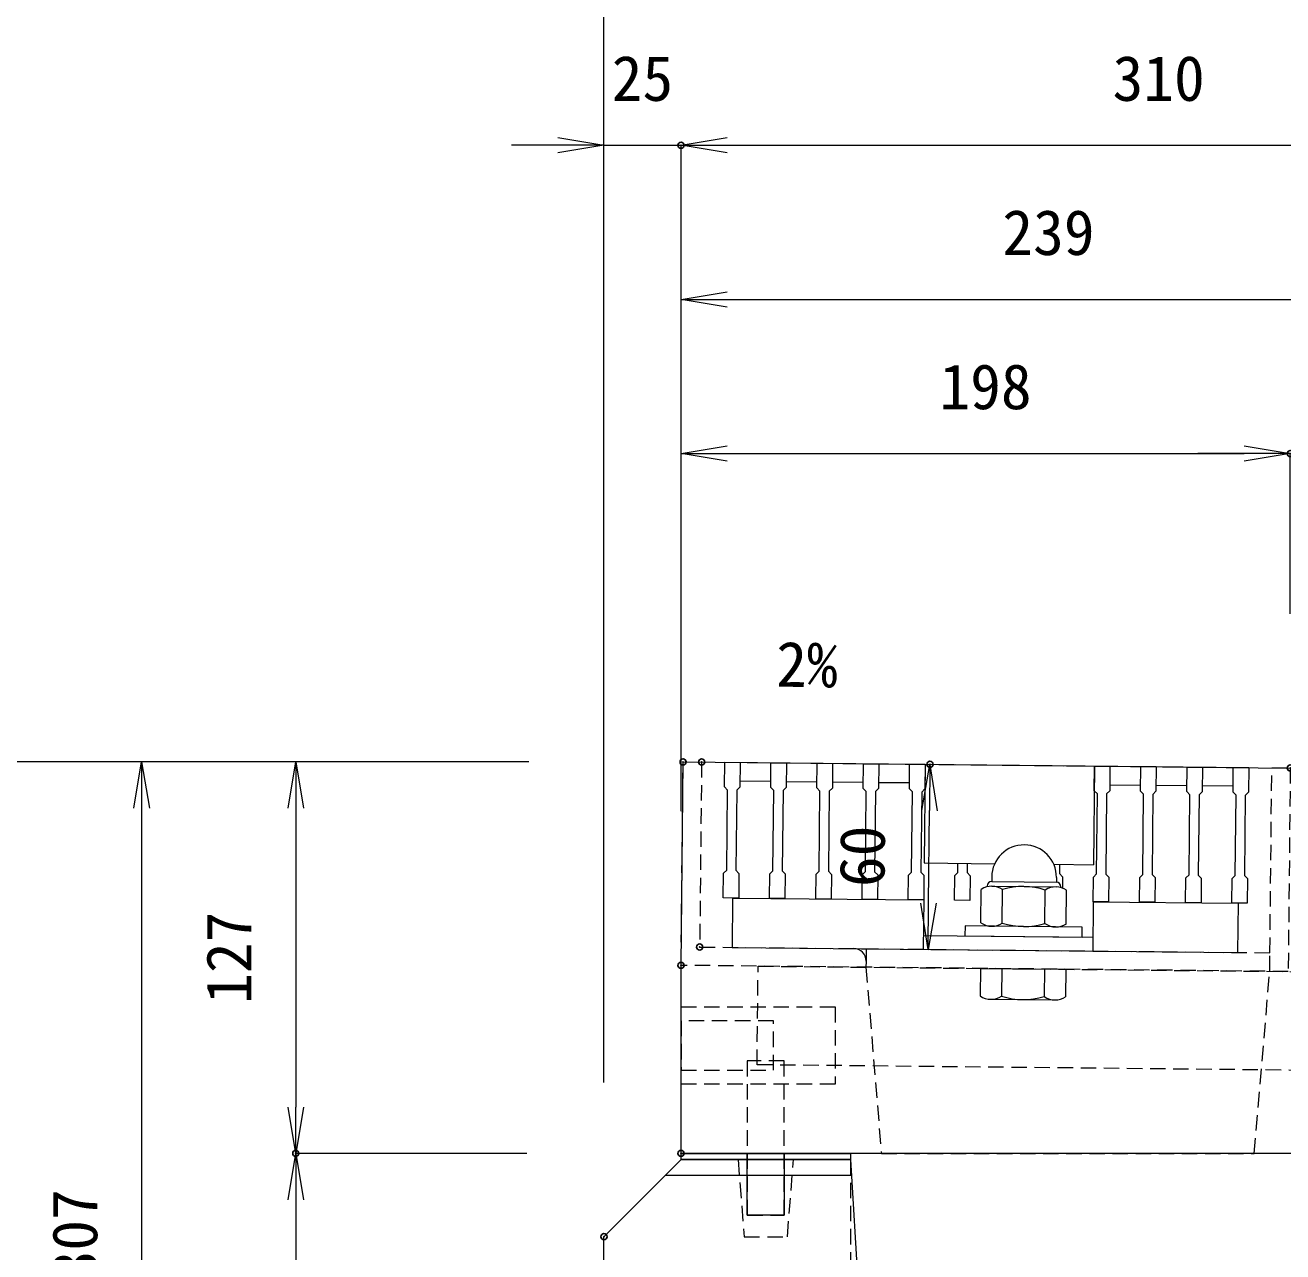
# Model space of a CAD drawing. Units: millimetres, scale not verified. Extents: x -1945 to 1945, y -1420 to 1420.
# Drawn here: x -1559.5 to -1151.4, y -215.8 to 182.1 of the extents above; entities that cross this region are included whole.
import ezdxf
from ezdxf.enums import TextEntityAlignment as Align

# ---------------------------------------------------------------- set-up
doc = ezdxf.new("R2010")
doc.units = ezdxf.units.MM
doc.header["$LTSCALE"] = 10
doc.header["$PDMODE"] = 32
doc.header["$PDSIZE"] = 2
doc.linetypes.add('USER1', pattern=[0.75, 0.5, -0.25])
for name, color, linetype, lineweight in [('0-3_KIJUN', 7, 'USER1', 18), ('0-5_SUNPO_S10', 3, 'Continuous', 18), ('0-B_10-GR', 30, 'Continuous', 18), ('0-F_20-WAKU', 2, 'Continuous', 18), ('1-1__0-0_0', 7, 'Continuous', 18)]:
    doc.layers.add(name, color=color, linetype=linetype, lineweight=lineweight)
doc.layers.add('1-2__0-2_DEFPOINTS', color=7, linetype='Continuous')
doc.styles.add('ＭＳ ゴシック', font='')
doc.styles.get('ＭＳ ゴシック').set_extended_font_data('MS Gothic')

# ---------------------------------------------------------------- blocks, each defined once
blk = doc.blocks.new('M16_insert_dan')
at = {"layer": '0-3_KIJUN', "color": 3}
for points in [[(0, -12.5), (-50, -12.5), (-50, 12.5), (0, 12.5)], [(0, 8), (-30, 8), (-30, -8), (0, -8)]]:
    blk.add_lwpolyline(points, close=True, dxfattribs=at)
blk = doc.blocks.new('_OPEN')
at = {"layer": '1-1__0-0_0'}
blk.add_line((0, 0), (-1, 0), dxfattribs=at)
blk.add_lwpolyline([(-1, 0.1667), (0, 0), (-1, -0.1667)], dxfattribs=at)
blk = doc.blocks.new('_D3')
at = {"layer": '0-5_SUNPO_S10'}
for p, q in [((598.34, 1347.12), (598.34, 1463.11)), ((613.34, 1463.11), (781, 1463.11)), ((796, 1411.12), (796, 1463.11))]:
    blk.add_line(p, q, dxfattribs=at)
at = {"layer": '1-2__0-2_DEFPOINTS'}
for p in [(796, 1463.11), (796, 1361.12), (598.34, 1297.12)]:
    blk.add_point(p, dxfattribs=at)
at = {"layer": '0-5_SUNPO_S10', "xscale": 15, "yscale": 15, "rotation": 180}
blk.add_blockref('_OPEN', (598.34, 1463.11), dxfattribs=at)
at = {"layer": '0-5_SUNPO_S10', "xscale": 15, "yscale": 15}
blk.add_blockref('_OPEN', (796, 1463.11), dxfattribs=at)
at = {"layer": '0-5_SUNPO_S10', "color": 7, "style": 'ＭＳ ゴシック'}
blk.add_text('198', height=14.66, dxfattribs=at).set_placement((682.17, 1473.11), align=Align.BOTTOM_LEFT)
blk = doc.blocks.new('_D4')
at = {"layer": '0-5_SUNPO_S10'}
for p, q in [((781, 1463.11), (766, 1463.11)), ((796, 1411.12), (796, 1463.11)), ((796, 1463.11), (836.84, 1463.11)), ((836.84, 1411.85), (836.84, 1463.11)), ((851.84, 1463.11), (866.84, 1463.11))]:
    blk.add_line(p, q, dxfattribs=at)
at = {"layer": '1-2__0-2_DEFPOINTS'}
for p in [(836.84, 1463.11), (796, 1361.12), (836.84, 1361.85)]:
    blk.add_point(p, dxfattribs=at)
at = {"layer": '0-5_SUNPO_S10', "xscale": 15, "yscale": 15}
blk.add_blockref('_OPEN', (796, 1463.11), dxfattribs=at)
at = {"layer": '0-5_SUNPO_S10', "xscale": 15, "yscale": 15, "rotation": 180}
blk.add_blockref('_OPEN', (836.84, 1463.11), dxfattribs=at)
at = {"layer": '0-5_SUNPO_S10', "color": 7, "style": 'ＭＳ ゴシック'}
blk.add_text('40', height=14.66, dxfattribs=at).set_placement((806.42, 1473.11), align=Align.BOTTOM_LEFT)
blk = doc.blocks.new('_D5')
at = {"layer": '0-5_SUNPO_S10'}
for p, q in [((598.34, 1347.12), (598.34, 1513.11)), ((613.34, 1513.11), (821.84, 1513.11)), ((836.84, 1411.85), (836.84, 1513.11))]:
    blk.add_line(p, q, dxfattribs=at)
at = {"layer": '1-2__0-2_DEFPOINTS'}
for p in [(836.84, 1513.11), (836.84, 1361.85), (598.34, 1297.12)]:
    blk.add_point(p, dxfattribs=at)
at = {"layer": '0-5_SUNPO_S10', "xscale": 15, "yscale": 15, "rotation": 180}
blk.add_blockref('_OPEN', (598.34, 1513.11), dxfattribs=at)
at = {"layer": '0-5_SUNPO_S10', "xscale": 15, "yscale": 15}
blk.add_blockref('_OPEN', (836.84, 1513.11), dxfattribs=at)
at = {"layer": '0-5_SUNPO_S10', "color": 7, "style": 'ＭＳ ゴシック'}
blk.add_text('239', height=14.66, dxfattribs=at).set_placement((702.59, 1523.11), align=Align.BOTTOM_LEFT)
blk = doc.blocks.new('_D8')
at = {"layer": '0-5_SUNPO_S10'}
for p, q in [((558.34, 1563.11), (543.34, 1563.11)), ((573.34, 1259.11), (573.34, 1563.11)), ((573.34, 1563.11), (598.34, 1563.11)), ((598.34, 1347.12), (598.34, 1563.11)), ((613.34, 1563.11), (628.34, 1563.11))]:
    blk.add_line(p, q, dxfattribs=at)
at = {"layer": '1-2__0-2_DEFPOINTS'}
for p in [(598.34, 1563.11), (598.34, 1297.12), (573.34, 1209.11)]:
    blk.add_point(p, dxfattribs=at)
at = {"layer": '0-5_SUNPO_S10', "xscale": 15, "yscale": 15}
blk.add_blockref('_OPEN', (573.34, 1563.11), dxfattribs=at)
at = {"layer": '0-5_SUNPO_S10', "xscale": 15, "yscale": 15, "rotation": 180}
blk.add_blockref('_OPEN', (598.34, 1563.11), dxfattribs=at)
at = {"layer": '0-5_SUNPO_S10', "color": 7, "style": 'ＭＳ ゴシック'}
blk.add_text('25', height=14.66, dxfattribs=at).set_placement((575.84, 1573.11), align=Align.BOTTOM_LEFT)
blk = doc.blocks.new('_D9')
at = {"layer": '0-5_SUNPO_S10'}
for p, q in [((598.34, 1347.12), (598.34, 1563.11)), ((613.34, 1563.11), (893.34, 1563.11)), ((908.34, 1351.85), (908.34, 1563.11))]:
    blk.add_line(p, q, dxfattribs=at)
at = {"layer": '1-2__0-2_DEFPOINTS'}
for p in [(908.34, 1563.11), (908.34, 1301.85), (598.34, 1297.12)]:
    blk.add_point(p, dxfattribs=at)
at = {"layer": '0-5_SUNPO_S10', "xscale": 15, "yscale": 15, "rotation": 180}
blk.add_blockref('_OPEN', (598.34, 1563.11), dxfattribs=at)
at = {"layer": '0-5_SUNPO_S10', "xscale": 15, "yscale": 15}
blk.add_blockref('_OPEN', (908.34, 1563.11), dxfattribs=at)
at = {"layer": '0-5_SUNPO_S10', "color": 7, "style": 'ＭＳ ゴシック'}
blk.add_text('310', height=14.66, dxfattribs=at).set_placement((738.34, 1573.11), align=Align.BOTTOM_LEFT)
blk = doc.blocks.new('_D11')
at = {"layer": '0-5_SUNPO_S10'}
for p, q in [((549.01, 1363.11), (473.34, 1363.11)), ((473.34, 1348.11), (473.34, 1251.11)), ((548.34, 1236.11), (473.34, 1236.11))]:
    blk.add_line(p, q, dxfattribs=at)
at = {"layer": '1-2__0-2_DEFPOINTS'}
for p in [(599.01, 1363.11), (473.34, 1236.11), (598.34, 1236.11)]:
    blk.add_point(p, dxfattribs=at)
at = {"layer": '0-5_SUNPO_S10', "xscale": 15, "yscale": 15}
for p, rotation in [((473.34, 1363.11), 90), ((473.34, 1236.11), 270)]:
    blk.add_blockref('_OPEN', p, dxfattribs=dict(at, rotation=rotation))
at = {"layer": '0-5_SUNPO_S10', "color": 7, "style": 'ＭＳ ゴシック'}
blk.add_text('127', height=14.66, rotation=90, dxfattribs=at).set_placement((463.34, 1284.61), align=Align.BOTTOM_LEFT)
blk = doc.blocks.new('_D12')
at = {"layer": '0-5_SUNPO_S10'}
for p, q in [((548.34, 1236.11), (473.34, 1236.11)), ((473.34, 1221.11), (473.34, 1071.12)), ((703.34, 1056.12), (473.34, 1056.12))]:
    blk.add_line(p, q, dxfattribs=at)
at = {"layer": '1-2__0-2_DEFPOINTS'}
for p in [(598.34, 1236.11), (473.34, 1056.12), (753.34, 1056.12)]:
    blk.add_point(p, dxfattribs=at)
at = {"layer": '0-5_SUNPO_S10', "xscale": 15, "yscale": 15}
for p, rotation in [((473.34, 1236.11), 90), ((473.34, 1056.12), 270)]:
    blk.add_blockref('_OPEN', p, dxfattribs=dict(at, rotation=rotation))
at = {"layer": '0-5_SUNPO_S10', "color": 7, "style": 'ＭＳ ゴシック'}
blk.add_text('180', height=14.66, rotation=90, dxfattribs=at).set_placement((463.34, 1131.11), align=Align.BOTTOM_LEFT)
blk = doc.blocks.new('_D13')
at = {"layer": '0-5_SUNPO_S10'}
for p, q in [((549.01, 1363.11), (423.34, 1363.11)), ((423.34, 1348.11), (423.34, 1071.12)), ((703.34, 1056.12), (423.34, 1056.12))]:
    blk.add_line(p, q, dxfattribs=at)
at = {"layer": '1-2__0-2_DEFPOINTS'}
for p in [(599.01, 1363.11), (423.34, 1056.12), (753.34, 1056.12)]:
    blk.add_point(p, dxfattribs=at)
at = {"layer": '0-5_SUNPO_S10', "xscale": 15, "yscale": 15}
for p, rotation in [((423.34, 1363.11), 90), ((423.34, 1056.12), 270)]:
    blk.add_blockref('_OPEN', p, dxfattribs=dict(at, rotation=rotation))
at = {"layer": '0-5_SUNPO_S10', "color": 7, "style": 'ＭＳ ゴシック'}
blk.add_text('307', height=14.66, rotation=90, dxfattribs=at).set_placement((413.34, 1194.61), align=Align.BOTTOM_LEFT)
blk = doc.blocks.new('_D16')
at = {"layer": '0-5_SUNPO_S10'}
blk.add_line((549.01, 1363.11), (373.34, 1363.11), dxfattribs=at)
at = {"layer": '1-2__0-2_DEFPOINTS'}
blk.add_point((599.01, 1363.11), dxfattribs=at)
blk = doc.blocks.new('_D42')
at = {"layer": '0-5_SUNPO_S10'}
for p, q in [((655.01, 1362.54), (679.11, 1362.3)), ((678.66, 1317.3), (678.96, 1347.3)), ((654.4, 1302.55), (678.51, 1302.3))]:
    blk.add_line(p, q, dxfattribs=at)
at = {"layer": '1-2__0-2_DEFPOINTS'}
for p in [(605.01, 1363.05), (679.11, 1362.3), (604.4, 1303.05)]:
    blk.add_point(p, dxfattribs=at)
at = {"layer": '0-5_SUNPO_S10', "xscale": 15, "yscale": 15}
for p, rotation in [((679.11, 1362.3), 89.41929), ((678.51, 1302.3), 269.41929)]:
    blk.add_blockref('_OPEN', p, dxfattribs=dict(at, rotation=rotation))
at = {"layer": '0-5_SUNPO_S10', "color": 7, "style": 'ＭＳ ゴシック'}
blk.add_text('60', height=14.66, rotation=89.419, dxfattribs=at).set_placement((668.71, 1322.4), align=Align.BOTTOM_LEFT)
blk = doc.blocks.new('_D43')
at = {"layer": '0-5_SUNPO_S10'}
blk.add_line((573.34, 1259.11), (573.34, 1613.11), dxfattribs=at)
at = {"layer": '1-2__0-2_DEFPOINTS'}
blk.add_point((573.34, 1209.11), dxfattribs=at)

msp = doc.modelspace()

# ---------------------------------------------------------------- linework, layer by layer
at = {"layer": '0-3_KIJUN', "linetype": 'Continuous'}
msp.add_line((-1351.66, -190.89), (-1291.36, -190.89), dxfattribs=at)
at = {"layer": '0-3_KIJUN'}
for points in [[(-1155.61, -118.82), (-1155, -58.82), (-1149, -58.88), (-1149.67, -124.88), (-1346.66, -122.88), (-1345.99, -56.89), (-1339.99, -56.95), (-1340.6, -116.95)], [(-1321.66, -123.14), (-1061.67, -125.77), (-1062, -157.77), (-1321.99, -155.14)], [(-1313.16, -153.89), (-1325.16, -153.89), (-1325.16, -203.89), (-1313.16, -203.89)], [(-1310.16, -185.89), (-1328.16, -185.89), (-1326.16, -210.89), (-1312.16, -210.89)]]:
    msp.add_lwpolyline(points, close=True, dxfattribs=at)
at = {"layer": '0-3_KIJUN', "linetype": 'Continuous'}
for points in [[(-1346.66, -183.89), (-1346.66, -122.88), (-1345.99, -56.89), (-1149, -58.88), (-1108.16, -58.15), (-1103.16, -118.15), (-1036.66, -118.15), (-1036.66, -183.89)], [(-1346.66, -183.89), (-1291.66, -183.89), (-1291.66, -185.89), (-1346.66, -185.89)], [(-1325.16, -183.89), (-1313.16, -183.89), (-1313.16, -203.89), (-1325.16, -203.89)]]:
    msp.add_lwpolyline(points, close=True, dxfattribs=at)
at = {"layer": '0-3_KIJUN'}
for points in [[(-1286.6, -117.49), (-1286.66, -123.49), (-1281.66, -183.89), (-1160.67, -183.89), (-1155.67, -124.82), (-1155.61, -118.82)], [(-1291.66, -185.89), (-1291.66, -508.88), (-1091.66, -508.88), (-1091.66, -185.89)]]:
    msp.add_lwpolyline(points, dxfattribs=at)
at = {"layer": '0-3_KIJUN', "linetype": 'Continuous'}
msp.add_lwpolyline([(-1091.66, -185.89), (-1036.66, -185.89), (-1011.66, -210.89), (-1011.66, -568.88), (-1031.66, -588.88), (-1351.66, -588.88), (-1371.66, -568.88), (-1371.66, -210.89), (-1346.66, -185.89), (-1291.66, -185.89), (-1286.66, -268.88)], dxfattribs=at)
at = {"layer": '0-B_10-GR'}
for p, q in [((-1332.57, -65.02), (-1332.49, -57.03)), ((-1332.49, -57.03), (-1327.49, -57.08)), ((-1332.49, -57.03), (-1162.5, -58.75)), ((-1327.49, -57.08), (-1327.57, -65.08)), ((-1317.57, -65.18), (-1317.49, -57.18)), ((-1317.49, -57.18), (-1312.49, -57.23)), ((-1312.49, -57.23), (-1312.57, -65.23)), ((-1302.57, -65.33), (-1302.49, -57.33)), ((-1302.49, -57.33), (-1297.49, -57.38)), ((-1297.49, -57.38), (-1297.57, -65.38)), ((-1287.58, -65.48), (-1287.49, -57.48)), ((-1287.49, -57.48), (-1282.49, -57.53)), ((-1282.49, -57.53), (-1282.58, -65.53)), ((-1272.58, -65.63), (-1272.49, -57.63)), ((-1272.49, -57.63), (-1267.49, -57.68)), ((-1267.49, -57.68), (-1267.82, -89.68)), ((-1267.49, -57.68), (-1267.58, -65.68)), ((-1257.5, -57.79), (-1252.5, -57.84)), ((-1242.5, -57.94), (-1237.5, -57.99)), ((-1227.5, -58.09), (-1222.5, -58.14)), ((-1212.5, -58.24), (-1212.82, -90.24)), ((-1212.58, -66.24), (-1212.5, -58.24)), ((-1212.5, -58.24), (-1207.5, -58.29)), ((-1207.5, -58.29), (-1207.58, -66.29)), ((-1197.58, -66.39), (-1197.5, -58.39)), ((-1197.5, -58.39), (-1192.5, -58.44)), ((-1192.5, -58.44), (-1192.58, -66.44)), ((-1182.58, -66.54), (-1182.5, -58.55)), ((-1182.5, -58.55), (-1177.5, -58.6)), ((-1177.5, -58.6), (-1177.58, -66.6)), ((-1167.58, -66.7), (-1167.5, -58.7)), ((-1167.5, -58.7), (-1162.5, -58.75)), ((-1162.5, -58.75), (-1162.58, -66.75)), ((-1332.57, -65.02), (-1331.58, -66.03)), ((-1327.57, -65.08), (-1328.58, -66.07)), ((-1327.55, -63.08), (-1317.55, -63.18)), ((-1317.57, -65.18), (-1316.58, -66.19)), ((-1312.57, -65.23), (-1313.58, -66.22)), ((-1312.55, -63.23), (-1302.55, -63.33)), ((-1297.55, -63.38), (-1287.55, -63.48)), ((-1282.56, -63.53), (-1272.56, -63.63)), ((-1207.56, -64.29), (-1197.56, -64.39)), ((-1192.56, -64.44), (-1182.56, -64.54)), ((-1177.56, -64.6), (-1167.56, -64.7)), ((-1331.85, -92.03), (-1331.58, -66.03)), ((-1328.58, -66.07), (-1328.85, -92.06)), ((-1316.85, -92.19), (-1316.58, -66.19)), ((-1313.58, -66.22), (-1313.85, -92.22)), ((-1302.57, -65.33), (-1301.58, -66.34)), ((-1301.85, -92.34), (-1301.58, -66.34)), ((-1298.58, -66.37), (-1298.85, -92.37)), ((-1297.57, -65.38), (-1298.58, -66.37)), ((-1287.58, -65.48), (-1286.59, -66.49)), ((-1286.85, -92.49), (-1286.59, -66.49)), ((-1283.59, -66.52), (-1283.85, -92.52)), ((-1282.58, -65.53), (-1283.59, -66.52)), ((-1272.58, -65.63), (-1271.59, -66.64)), ((-1271.85, -92.64), (-1271.59, -66.64)), ((-1268.59, -66.67), (-1268.85, -92.67)), ((-1267.58, -65.68), (-1268.59, -66.67)), ((-1212.58, -66.24), (-1211.59, -67.25)), ((-1211.85, -93.25), (-1211.59, -67.25)), ((-1208.59, -67.28), (-1208.85, -93.28)), ((-1207.58, -66.29), (-1208.59, -67.28)), ((-1197.58, -66.39), (-1196.59, -67.4)), ((-1196.85, -93.4), (-1196.59, -67.4)), ((-1193.59, -67.43), (-1193.85, -93.43)), ((-1192.58, -66.44), (-1193.59, -67.43)), ((-1182.58, -66.54), (-1181.59, -67.55)), ((-1181.85, -93.55), (-1181.59, -67.55)), ((-1178.59, -67.59), (-1178.85, -93.58)), ((-1177.58, -66.6), (-1178.59, -67.59)), ((-1167.58, -66.7), (-1166.59, -67.71)), ((-1166.85, -93.71), (-1166.59, -67.71)), ((-1163.59, -67.74), (-1163.86, -93.74)), ((-1162.58, -66.75), (-1163.59, -67.74)), ((-1267.82, -89.68), (-1244.9, -89.91)), ((-1331.85, -92.03), (-1332.86, -93.02)), ((-1328.85, -92.06), (-1327.86, -93.07)), ((-1327.86, -93.07), (-1327.94, -101.07)), ((-1317.94, -101.17), (-1317.86, -93.18)), ((-1316.85, -92.19), (-1317.86, -93.18)), ((-1313.85, -92.22), (-1312.86, -93.23)), ((-1312.86, -93.23), (-1312.94, -101.23)), ((-1302.94, -101.33), (-1302.86, -93.33)), ((-1301.85, -92.34), (-1302.86, -93.33)), ((-1298.85, -92.37), (-1297.86, -93.38)), ((-1297.86, -93.38), (-1297.94, -101.38)), ((-1286.85, -92.49), (-1287.86, -93.48)), ((-1283.85, -92.52), (-1282.86, -93.53)), ((-1282.86, -93.53), (-1282.94, -101.53)), ((-1272.94, -101.63), (-1272.86, -93.63)), ((-1271.85, -92.64), (-1272.86, -93.63)), ((-1268.85, -92.67), (-1267.86, -93.68)), ((-1267.86, -93.68), (-1267.94, -101.68)), ((-1256.85, -92.79), (-1257.86, -93.78)), ((-1256.85, -92.79), (-1256.82, -89.79)), ((-1253.82, -89.82), (-1253.85, -92.82)), ((-1253.85, -92.82), (-1252.86, -93.83)), ((-1252.86, -93.83), (-1252.94, -101.83)), ((-1225.74, -90.11), (-1212.82, -90.24)), ((-1223.82, -90.13), (-1223.85, -93.13)), ((-1223.85, -93.13), (-1222.86, -94.14)), ((-1211.85, -93.25), (-1212.86, -94.24)), ((-1208.85, -93.28), (-1207.86, -94.29)), ((-1196.85, -93.4), (-1197.86, -94.39)), ((-1193.85, -93.43), (-1192.86, -94.44)), ((-1181.85, -93.55), (-1182.86, -94.54)), ((-1178.85, -93.58), (-1177.86, -94.59)), ((-1166.85, -93.71), (-1167.86, -94.7)), ((-1163.86, -93.74), (-1162.87, -94.75)), ((-1245.86, -94.21), (-1245.88, -95.7)), ((-1245.88, -95.7), (-1224.88, -95.92)), ((-1245.79, -97.21), (-1225, -97.42)), ((-1224.87, -94.42), (-1224.88, -95.92)), ((-1222.86, -94.14), (-1222.9, -97.81)), ((-1212.94, -102.24), (-1212.86, -94.24)), ((-1207.86, -94.29), (-1207.94, -102.29)), ((-1192.86, -94.44), (-1192.94, -102.44)), ((-1177.86, -94.59), (-1177.95, -102.59)), ((-1167.95, -102.7), (-1167.86, -94.7)), ((-1162.87, -94.75), (-1162.95, -102.75)), ((-1329.94, -101.05), (-1267.94, -101.68)), ((-1312.94, -101.23), (-1317.94, -101.17)), ((-1297.94, -101.38), (-1302.94, -101.33)), ((-1267.94, -101.68), (-1272.94, -101.63)), ((-1267.94, -101.68), (-1268.1, -117.68)), ((-1249.37, -109.09), (-1249.26, -98.25)), ((-1242.44, -109.16), (-1242.33, -98.32)), ((-1228.59, -109.3), (-1228.48, -98.46)), ((-1221.66, -109.37), (-1221.55, -98.53)), ((-1212.94, -102.24), (-1213.11, -118.24)), ((-1207.94, -102.29), (-1212.94, -102.24)), ((-1212.94, -102.24), (-1165.95, -102.72)), ((-1162.95, -102.75), (-1167.95, -102.7)), ((-1165.95, -102.72), (-1166.11, -118.71)), ((-1254.53, -110.12), (-1254.56, -113.32)), ((-1216.53, -110.5), (-1254.53, -110.12)), ((-1268.06, -113.18), (-1213.06, -113.74)), ((-1254.56, -113.32), (-1216.56, -113.7)), ((-1225.14, -110.42), (-1245.92, -110.21)), ((-1216.56, -113.7), (-1216.53, -110.5)), ((-1249.52, -123.87), (-1249.61, -132.79)), ((-1249.52, -123.87), (-1221.81, -124.15)), ((-1242.59, -123.94), (-1242.68, -132.86)), ((-1228.74, -124.08), (-1228.83, -133)), ((-1221.81, -124.15), (-1221.9, -133.07)), ((-1246.16, -133.9), (-1225.38, -134.11))]:
    msp.add_line(p, q, dxfattribs=at)
for points in [[(-1327.94, -101.07), (-1332.94, -101.02), (-1332.86, -93.02)], [(-1282.94, -101.53), (-1287.94, -101.48), (-1287.86, -93.48)], [(-1252.94, -101.83), (-1257.94, -101.78), (-1257.86, -93.78)], [(-1192.94, -102.44), (-1197.94, -102.39), (-1197.86, -94.39)], [(-1177.95, -102.59), (-1182.95, -102.54), (-1182.86, -94.54)], [(-1329.94, -101.05), (-1330.1, -117.05), (-1166.11, -118.71)]]:
    msp.add_lwpolyline(points, dxfattribs=at)
for centre, radius, start, end in [((-1235.36, -94.31), 10.5, 359.4193, 179.4193), ((-1245.85, -103.3), 6.09, 54.7493, 124.0893), ((-1245.89, -97.2), 1.5, 89.4193, 179.4193), ((-1235.63, -120.05), 22.74, 71.6783, 107.1603), ((-1225.07, -103.51), 6.09, 54.7493, 124.0893), ((-1224.9, -97.42), 1.5, 359.4193, 89.4193), ((-1245.86, -104.12), 6.09, 234.7493, 304.0893), ((-1235.3, -87.57), 22.74, 251.6783, 287.1603), ((-1225.07, -104.33), 6.09, 234.7493, 304.0893), ((-1246.1, -127.81), 6.09, 234.7493, 304.0893), ((-1235.54, -111.27), 22.74, 251.6783, 287.1603), ((-1225.31, -128.02), 6.09, 234.7493, 304.0893)]:
    msp.add_arc(centre, radius, start, end, dxfattribs=at)
at = {"layer": '0-F_20-WAKU'}
msp.add_line((-1286.64, -121.49), (-1286.66, -123.49), dxfattribs=at)
msp.add_arc((-1290.64, -121.45), 4, 359.4193, 89.4193, dxfattribs=at)

# ---------------------------------------------------------------- block references
at = {"layer": '0-3_KIJUN', "rotation": 180}
msp.add_blockref('M16_insert_dan', (-1346.66, -148.89), dxfattribs=at)
at = {"layer": '0-5_SUNPO_S10'}
for name in ['_D43', '_D8', '_D9', '_D5', '_D3', '_D4', '_D16', '_D13', '_D11', '_D42', '_D12']:
    msp.add_blockref(name, (-1945, -1420), dxfattribs=at)

# ---------------------------------------------------------------- texts
at = {"layer": '0-5_SUNPO_S10', "color": 7, "style": 'ＭＳ ゴシック'}
msp.add_text('2%', height=14.66, rotation=359.419, dxfattribs=at).set_placement((-1315.89, -36.89), align=Align.BOTTOM_LEFT)

doc.saveas('drawing.dxf')
